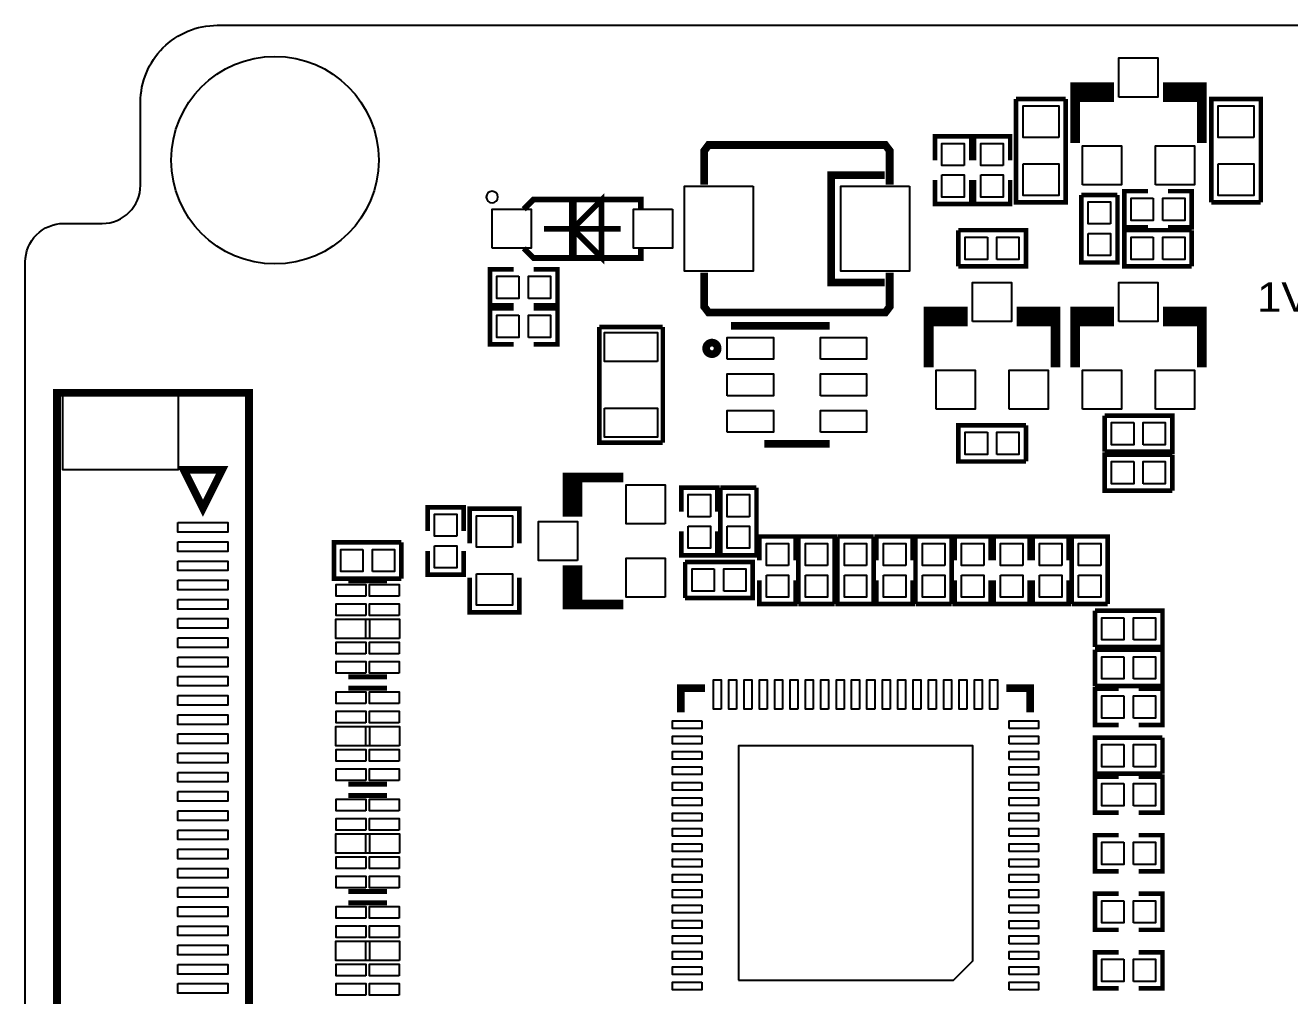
# Model space of a CAD drawing. Extents: x 52.3 to 120.3, y -19.9 to 25.6.
# Drawn here: x 52.3 to 85.22, y 0.36 to 25.62 of the extents above; entities that cross this region are included whole.
import ezdxf

# ---------------------------------------------------------------- set-up
doc = ezdxf.new("R2010")
doc.units = 0
for name, color, linetype in [('OUTLINE', 7, 'CONTINUOUS'), ('SILKSCREEN_TOP', 7, 'CONTINUOUS'), ('SOLDERMASK_BOTTOM', 94, 'CONTINUOUS'), ('SOLDERMASK_TOP', 94, 'CONTINUOUS')]:
    doc.layers.add(name, color=color, linetype=linetype)

msp = doc.modelspace()

# ---------------------------------------------------------------- linework, layer by layer
at = {"layer": 'OUTLINE'}
msp.add_lwpolyline([(52.30114, 19.4564, -0.414475), (53.3019, 20.45716), (54.30012, 20.45716, 0.41415), (55.30088, 21.45538), (55.30088, 23.61438, -0.414271), (57.29986, 25.6159), (118.3005, 25.6159, -0.414245), (120.29948, 23.61438), (120.29948, 21.10486), (120.29948, -17.40408, -0.414015), (118.3005, -19.40306), (116.79936, -19.40306), (57.29986, -19.40306, -0.414042), (55.30088, -17.40408), (55.30088, -15.24508, 0.414608), (54.30012, -14.24432), (53.3019, -14.24432, -0.414761), (52.30114, -13.24356)], format="xyb", close=True, dxfattribs=at)
at = {"layer": 'SILKSCREEN_TOP'}
for points, const_width in [([(79.629, 23.749), (80.518, 23.749), (80.518, 24.003), (79.629, 24.003), (79.629, 22.5552)], 0.254), ([(82.931, 23.749), (82.042, 23.749), (82.042, 24.003), (82.931, 24.003), (82.931, 22.5552)], 0.254), ([(78.09484, 23.6982), (78.09484, 21.0058), (79.38516, 21.0058), (79.38516, 23.6982)], 0.11938), ([(78.09484, 23.6982), (79.38516, 23.6982)], 0.11938), ([(84.46516, 21.0058), (84.46516, 23.6982), (83.17484, 23.6982), (83.17484, 21.0058)], 0.11938), ([(76.9239, 22.10308), (76.9239, 22.72284), (75.9841, 22.72284), (75.9841, 22.10308)], 0.11938), ([(77.9399, 22.10308), (77.9399, 22.72284), (77.0001, 22.72284), (77.0001, 22.10308)], 0.11938), ([(69.977, 21.463), (69.977, 22.352), (70.08876, 22.49932), (74.69124, 22.49932), (74.803, 22.352), (74.803, 21.463)], 0.20066), ([(74.676, 18.923), (73.279, 18.923), (73.279, 21.717), (74.676, 21.717)], 0.20066), ([(76.9239, 21.58492), (76.9239, 20.96516), (75.9841, 20.96516), (75.9841, 21.58492)], 0.11938), ([(77.9399, 21.58492), (77.9399, 20.96516), (77.0001, 20.96516), (77.0001, 21.58492)], 0.11938), ([(68.326, 20.828), (68.326, 21.082), (65.532, 21.082), (65.278, 20.828)], 0.1524), ([(66.55308, 19.5707), (66.55308, 21.0693)], 0.20066), ([(66.55308, 20.32), (67.30238, 21.0693), (67.30238, 19.5707), (66.55308, 20.32)], 0.14986), ([(80.7339, 21.19884), (79.7941, 21.19884)], 0.11938), ([(80.7339, 21.19884), (80.7339, 19.44116), (79.7941, 19.44116), (79.7941, 21.19884)], 0.11938), ([(81.52892, 21.2979), (80.90916, 21.2979), (80.90916, 20.3581), (81.52892, 20.3581)], 0.11938), ([(82.04708, 21.2979), (82.66684, 21.2979), (82.66684, 20.3581), (82.04708, 20.3581)], 0.11938), ([(84.46516, 21.0058), (83.17484, 21.0058)], 0.11938), ([(65.80124, 20.32), (67.80276, 20.32)], 0.14986), ([(76.59116, 20.2819), (76.59116, 19.3421)], 0.11938), ([(76.59116, 20.2819), (78.34884, 20.2819), (78.34884, 19.3421), (76.59116, 19.3421)], 0.11938), ([(82.66684, 19.3421), (80.90916, 19.3421), (80.90916, 20.2819), (82.66684, 20.2819)], 0.11938), ([(82.66684, 19.3421), (82.66684, 20.2819)], 0.11938), ([(65.278, 19.812), (65.532, 19.558), (68.326, 19.558), (68.326, 19.812)], 0.1524), ([(65.01892, 18.3261), (64.39916, 18.3261), (64.39916, 19.2659), (65.01892, 19.2659)], 0.11938), ([(65.53708, 18.3261), (66.15684, 18.3261), (66.15684, 19.2659), (65.53708, 19.2659)], 0.11938), ([(69.977, 19.177), (69.977, 18.288), (70.08876, 18.14068), (74.69124, 18.14068), (74.803, 18.288), (74.803, 19.177)], 0.20066), ([(65.01892, 17.3101), (64.39916, 17.3101), (64.39916, 18.2499), (65.01892, 18.2499)], 0.11938), ([(65.53708, 17.3101), (66.15684, 17.3101), (66.15684, 18.2499), (65.53708, 18.2499)], 0.11938), ([(75.819, 17.907), (76.708, 17.907), (76.708, 18.161), (75.819, 18.161), (75.819, 16.7132)], 0.254), ([(79.121, 17.907), (78.232, 17.907), (78.232, 18.161), (79.121, 18.161), (79.121, 16.7132)], 0.254), ([(79.629, 17.907), (80.518, 17.907), (80.518, 18.161), (79.629, 18.161), (79.629, 16.7132)], 0.254), ([(82.931, 17.907), (82.042, 17.907), (82.042, 18.161), (82.931, 18.161), (82.931, 16.7132)], 0.254), ([(67.2465, 17.76222), (67.2465, 14.74978), (68.8975, 14.74978)], 0.11938), ([(68.8975, 17.76222), (67.2465, 17.76222)], 0.11938), ([(68.8975, 14.74978), (68.8975, 17.76222)], 0.11938), ([(70.6755, 17.79016), (73.2409, 17.79016)], 0.20066), ([(53.12664, 16.04518), (58.12536, 16.04518), (58.12536, -10.45464), (53.12664, -10.45464), (53.12664, 16.04518)], 0.20066), ([(80.40116, 15.4559), (80.40116, 14.5161)], 0.11938), ([(80.40116, 15.4559), (82.15884, 15.4559), (82.15884, 14.5161), (80.40116, 14.5161)], 0.11938), ([(78.34884, 14.2621), (76.59116, 14.2621), (76.59116, 15.2019), (78.34884, 15.2019)], 0.11938), ([(78.34884, 14.2621), (78.34884, 15.2019)], 0.11938), ([(71.5391, 14.72184), (73.2409, 14.72184)], 0.20066), ([(82.15884, 13.5001), (80.40116, 13.5001), (80.40116, 14.4399), (82.15884, 14.4399)], 0.11938), ([(82.15884, 13.5001), (82.15884, 14.4399)], 0.11938), ([(56.92648, 13.04544), (57.42686, 14.0462), (56.4261, 14.0462), (56.92648, 13.04544)], 0.20066), ([(66.675, 13.843), (66.675, 12.954), (66.421, 12.954), (66.421, 13.843), (67.8688, 13.843)], 0.254), ([(69.3801, 12.95908), (69.3801, 13.57884), (70.3199, 13.57884), (70.3199, 12.95908)], 0.11938), ([(71.3359, 13.57884), (70.3961, 13.57884)], 0.11938), ([(71.3359, 13.57884), (71.3359, 11.82116), (70.3961, 11.82116), (70.3961, 13.57884)], 0.11938), ([(62.7761, 12.45108), (62.7761, 13.07084), (63.7159, 13.07084), (63.7159, 12.45108)], 0.11938), ([(63.87084, 12.13104), (63.87084, 13.0302), (65.16116, 13.0302), (65.16116, 12.13104)], 0.11938), ([(62.09284, 11.2141), (60.33516, 11.2141), (60.33516, 12.1539), (62.09284, 12.1539)], 0.11938), ([(62.09284, 11.2141), (62.09284, 12.1539)], 0.11938), ([(69.3801, 12.44092), (69.3801, 11.82116), (70.3199, 11.82116), (70.3199, 12.44092)], 0.11938), ([(72.3519, 11.68908), (72.3519, 12.30884), (71.4121, 12.30884), (71.4121, 11.68908)], 0.11938), ([(72.4281, 10.55116), (72.4281, 12.30884), (73.3679, 12.30884), (73.3679, 10.55116)], 0.11938), ([(74.3839, 12.30884), (73.4441, 12.30884)], 0.11938), ([(74.3839, 12.30884), (74.3839, 10.55116), (73.4441, 10.55116), (73.4441, 12.30884)], 0.11938), ([(75.3999, 11.68908), (75.3999, 12.30884), (74.4601, 12.30884), (74.4601, 11.68908)], 0.11938), ([(75.4761, 10.55116), (75.4761, 12.30884), (76.4159, 12.30884), (76.4159, 10.55116)], 0.11938), ([(77.4319, 11.68908), (77.4319, 12.30884), (76.4921, 12.30884), (76.4921, 11.68908)], 0.11938), ([(78.4479, 11.68908), (78.4479, 12.30884), (77.5081, 12.30884), (77.5081, 11.68908)], 0.11938), ([(79.4639, 11.68908), (79.4639, 12.30884), (78.5241, 12.30884), (78.5241, 11.68908)], 0.11938), ([(79.5401, 10.55116), (79.5401, 12.30884), (80.4799, 12.30884), (80.4799, 10.55116)], 0.11938), ([(62.7761, 11.93292), (62.7761, 11.31316), (63.7159, 11.31316), (63.7159, 11.93292)], 0.11938), ([(66.675, 10.541), (66.675, 11.43), (66.421, 11.43), (66.421, 10.541), (67.8688, 10.541)], 0.254), ([(69.47916, 11.6459), (69.47916, 10.7061)], 0.11938), ([(69.47916, 11.6459), (71.23684, 11.6459), (71.23684, 10.7061), (69.47916, 10.7061)], 0.11938), ([(60.71362, 11.15568), (61.71438, 11.15568)], 0.127), ([(63.87084, 11.23696), (63.87084, 10.3378), (65.16116, 10.3378), (65.16116, 11.23696)], 0.11938), ([(72.3519, 11.17092), (72.3519, 10.55116), (71.4121, 10.55116), (71.4121, 11.17092)], 0.11938), ([(75.3999, 11.17092), (75.3999, 10.55116), (74.4601, 10.55116), (74.4601, 11.17092)], 0.11938), ([(77.4319, 11.17092), (77.4319, 10.55116), (76.4921, 10.55116), (76.4921, 11.17092)], 0.11938), ([(78.4479, 11.17092), (78.4479, 10.55116), (77.5081, 10.55116), (77.5081, 11.17092)], 0.11938), ([(79.4639, 11.17092), (79.4639, 10.55116), (78.5241, 10.55116), (78.5241, 11.17092)], 0.11938), ([(72.4281, 10.55116), (73.3679, 10.55116)], 0.11938), ([(75.4761, 10.55116), (76.4159, 10.55116)], 0.11938), ([(79.5401, 10.55116), (80.4799, 10.55116)], 0.11938), ([(80.14716, 10.3759), (80.14716, 9.4361)], 0.11938), ([(80.14716, 10.3759), (81.90484, 10.3759), (81.90484, 9.4361), (80.14716, 9.4361)], 0.11938), ([(80.14716, 9.3599), (80.14716, 8.4201)], 0.11938), ([(80.14716, 9.3599), (81.90484, 9.3599), (81.90484, 8.4201), (80.14716, 8.4201)], 0.11938), ([(60.71362, 8.65632), (61.71438, 8.65632)], 0.127), ([(60.71362, 8.36168), (61.71438, 8.36168)], 0.127), ([(69.36486, 7.73176), (69.36486, 8.35914), (69.99224, 8.35914)], 0.20066), ([(78.46314, 7.73176), (78.46314, 8.35914), (77.83576, 8.35914)], 0.20066), ([(80.76692, 7.4041), (80.14716, 7.4041), (80.14716, 8.3439), (80.76692, 8.3439)], 0.11938), ([(81.28508, 7.4041), (81.90484, 7.4041), (81.90484, 8.3439), (81.28508, 8.3439)], 0.11938), ([(81.90484, 6.1341), (80.14716, 6.1341), (80.14716, 7.0739), (81.90484, 7.0739)], 0.11938), ([(81.90484, 6.1341), (81.90484, 7.0739)], 0.11938), ([(60.71362, 5.86232), (61.71438, 5.86232)], 0.127), ([(80.76692, 5.1181), (80.14716, 5.1181), (80.14716, 6.0579), (80.76692, 6.0579)], 0.11938), ([(81.28508, 5.1181), (81.90484, 5.1181), (81.90484, 6.0579), (81.28508, 6.0579)], 0.11938), ([(60.71362, 5.56768), (61.71438, 5.56768)], 0.127), ([(80.76692, 3.5941), (80.14716, 3.5941), (80.14716, 4.5339), (80.76692, 4.5339)], 0.11938), ([(81.28508, 3.5941), (81.90484, 3.5941), (81.90484, 4.5339), (81.28508, 4.5339)], 0.11938), ([(60.71362, 3.06832), (61.71438, 3.06832)], 0.127), ([(80.76692, 2.0701), (80.14716, 2.0701), (80.14716, 3.0099), (80.76692, 3.0099)], 0.11938), ([(81.28508, 2.0701), (81.90484, 2.0701), (81.90484, 3.0099), (81.28508, 3.0099)], 0.11938), ([(60.71362, 2.77368), (61.71438, 2.77368)], 0.127), ([(80.76692, 0.5461), (80.14716, 0.5461), (80.14716, 1.4859), (80.76692, 1.4859)], 0.11938), ([(81.28508, 0.5461), (81.90484, 0.5461), (81.90484, 1.4859), (81.28508, 1.4859)], 0.11938)]:
    msp.add_lwpolyline(points, dxfattribs=dict(at, const_width=const_width))
msp.add_lwpolyline([(64.60236, 21.1455, 1), (64.30164, 21.1445, 1)], format="xyb", close=True, dxfattribs=at)
at = {"layer": 'SILKSCREEN_TOP', "const_width": 0.20066}
msp.add_lwpolyline([(70.32498, 17.20596, 1.000267), (70.02526, 17.20596, 0.999733), (70.32498, 17.20596)], format="xyb", dxfattribs=at)
at = {"layer": 'SOLDERMASK_BOTTOM'}
msp.add_circle((58.801, 22.10562), 2.70002, dxfattribs=at)
at = {"layer": 'SOLDERMASK_TOP'}
for points in [[(80.772, 23.749), (80.772, 24.765), (81.788, 24.765), (81.788, 23.749)], [(79.20482, 22.69617), (78.27518, 22.69617), (78.27518, 23.51659), (79.20482, 23.51659)], [(84.28482, 22.69617), (83.35518, 22.69617), (83.35518, 23.51659), (84.28482, 23.51659)], [(76.74356, 21.96846), (76.16444, 21.96846), (76.16444, 22.5425), (76.74356, 22.5425)], [(77.75956, 21.96846), (77.18044, 21.96846), (77.18044, 22.5425), (77.75956, 22.5425)], [(79.8195, 21.463), (79.8195, 22.479), (80.8355, 22.479), (80.8355, 21.463)], [(81.7245, 21.463), (81.7245, 22.479), (82.7405, 22.479), (82.7405, 21.463)], [(78.27518, 22.00783), (79.20482, 22.00783), (79.20482, 21.18741), (78.27518, 21.18741)], [(83.35518, 22.00783), (84.28482, 22.00783), (84.28482, 21.18741), (83.35518, 21.18741)], [(71.25081, 21.4249), (71.25081, 19.2151), (69.46011, 19.2151), (69.46011, 21.4249)], [(75.31989, 21.4249), (75.31989, 19.2151), (73.52919, 19.2151), (73.52919, 21.4249)], [(76.16444, 21.71954), (76.74356, 21.71954), (76.74356, 21.1455), (76.16444, 21.1455)], [(77.18044, 21.71954), (77.75956, 21.71954), (77.75956, 21.1455), (77.18044, 21.1455)], [(81.66354, 21.11756), (81.66354, 20.53844), (81.0895, 20.53844), (81.0895, 21.11756)], [(81.91246, 20.53844), (81.91246, 21.11756), (82.4865, 21.11756), (82.4865, 20.53844)], [(64.45758, 19.812), (64.45758, 20.828), (65.47358, 20.828), (65.47358, 19.812)], [(69.14642, 20.828), (69.14642, 19.812), (68.13042, 19.812), (68.13042, 20.828)], [(80.55356, 20.44446), (79.97444, 20.44446), (79.97444, 21.0185), (80.55356, 21.0185)], [(77.34554, 20.10156), (77.34554, 19.52244), (76.7715, 19.52244), (76.7715, 20.10156)], [(77.59446, 19.52244), (77.59446, 20.10156), (78.1685, 20.10156), (78.1685, 19.52244)], [(79.97444, 20.19554), (80.55356, 20.19554), (80.55356, 19.6215), (79.97444, 19.6215)], [(81.66354, 20.10156), (81.66354, 19.52244), (81.0895, 19.52244), (81.0895, 20.10156)], [(81.91246, 19.52244), (81.91246, 20.10156), (82.4865, 20.10156), (82.4865, 19.52244)], [(65.15354, 19.08556), (65.15354, 18.50644), (64.5795, 18.50644), (64.5795, 19.08556)], [(65.40246, 18.50644), (65.40246, 19.08556), (65.9765, 19.08556), (65.9765, 18.50644)], [(76.962, 17.907), (76.962, 18.923), (77.978, 18.923), (77.978, 17.907)], [(80.772, 17.907), (80.772, 18.923), (81.788, 18.923), (81.788, 17.907)], [(65.15354, 18.06956), (65.15354, 17.49044), (64.5795, 17.49044), (64.5795, 18.06956)], [(65.40246, 17.49044), (65.40246, 18.06956), (65.9765, 18.06956), (65.9765, 17.49044)], [(68.76161, 16.86179), (67.38239, 16.86179), (67.38239, 17.62125), (68.76161, 17.62125)], [(70.57644, 16.92148), (70.57644, 17.49044), (71.77532, 17.49044), (71.77532, 16.92148)], [(73.00468, 16.92148), (73.00468, 17.49044), (74.20356, 17.49044), (74.20356, 16.92148)], [(70.57644, 15.97152), (70.57644, 16.54048), (71.77532, 16.54048), (71.77532, 15.97152)], [(73.00468, 15.97152), (73.00468, 16.54048), (74.20356, 16.54048), (74.20356, 15.97152)], [(76.0095, 15.621), (76.0095, 16.637), (77.0255, 16.637), (77.0255, 15.621)], [(77.9145, 15.621), (77.9145, 16.637), (78.9305, 16.637), (78.9305, 15.621)], [(79.8195, 15.621), (79.8195, 16.637), (80.8355, 16.637), (80.8355, 15.621)], [(81.7245, 15.621), (81.7245, 16.637), (82.7405, 16.637), (82.7405, 15.621)], [(53.27777, 16.04391), (56.27751, 16.04391), (56.27751, 14.04493), (53.27777, 14.04493)], [(67.38239, 15.65021), (68.76161, 15.65021), (68.76161, 14.89075), (67.38239, 14.89075)], [(70.57644, 15.02156), (70.57644, 15.59052), (71.77532, 15.59052), (71.77532, 15.02156)], [(73.00468, 15.02156), (73.00468, 15.59052), (74.20356, 15.59052), (74.20356, 15.02156)], [(81.15554, 15.27556), (81.15554, 14.69644), (80.5815, 14.69644), (80.5815, 15.27556)], [(81.40446, 14.69644), (81.40446, 15.27556), (81.9785, 15.27556), (81.9785, 14.69644)], [(77.34554, 15.02156), (77.34554, 14.44244), (76.7715, 14.44244), (76.7715, 15.02156)], [(77.59446, 14.44244), (77.59446, 15.02156), (78.1685, 15.02156), (78.1685, 14.44244)], [(81.15554, 14.25956), (81.15554, 13.68044), (80.5815, 13.68044), (80.5815, 14.25956)], [(81.40446, 13.68044), (81.40446, 14.25956), (81.9785, 14.25956), (81.9785, 13.68044)], [(68.961, 12.6365), (67.945, 12.6365), (67.945, 13.6525), (68.961, 13.6525)], [(70.13956, 12.82446), (69.56044, 12.82446), (69.56044, 13.3985), (70.13956, 13.3985)], [(71.15556, 12.82446), (70.57644, 12.82446), (70.57644, 13.3985), (71.15556, 13.3985)], [(63.53556, 12.31646), (62.95644, 12.31646), (62.95644, 12.8905), (63.53556, 12.8905)], [(64.98082, 12.02817), (64.05118, 12.02817), (64.05118, 12.84859), (64.98082, 12.84859)], [(56.27624, 12.66952), (57.57672, 12.66952), (57.57672, 12.4206), (56.27624, 12.4206)], [(66.675, 11.684), (65.659, 11.684), (65.659, 12.7), (66.675, 12.7)], [(69.56044, 12.57554), (70.13956, 12.57554), (70.13956, 12.0015), (69.56044, 12.0015)], [(70.57644, 12.57554), (71.15556, 12.57554), (71.15556, 12.0015), (70.57644, 12.0015)], [(56.27624, 12.16914), (57.57672, 12.16914), (57.57672, 11.92022), (56.27624, 11.92022)], [(61.08954, 11.97356), (61.08954, 11.39444), (60.5155, 11.39444), (60.5155, 11.97356)], [(61.33846, 11.39444), (61.33846, 11.97356), (61.9125, 11.97356), (61.9125, 11.39444)], [(62.95644, 12.06754), (63.53556, 12.06754), (63.53556, 11.4935), (62.95644, 11.4935)], [(72.17156, 11.55446), (71.59244, 11.55446), (71.59244, 12.1285), (72.17156, 12.1285)], [(73.18756, 11.55446), (72.60844, 11.55446), (72.60844, 12.1285), (73.18756, 12.1285)], [(74.20356, 11.55446), (73.62444, 11.55446), (73.62444, 12.1285), (74.20356, 12.1285)], [(75.21956, 11.55446), (74.64044, 11.55446), (74.64044, 12.1285), (75.21956, 12.1285)], [(76.23556, 11.55446), (75.65644, 11.55446), (75.65644, 12.1285), (76.23556, 12.1285)], [(77.25156, 11.55446), (76.67244, 11.55446), (76.67244, 12.1285), (77.25156, 12.1285)], [(78.26756, 11.55446), (77.68844, 11.55446), (77.68844, 12.1285), (78.26756, 12.1285)], [(79.28356, 11.55446), (78.70444, 11.55446), (78.70444, 12.1285), (79.28356, 12.1285)], [(80.29956, 11.55446), (79.72044, 11.55446), (79.72044, 12.1285), (80.29956, 12.1285)], [(56.27624, 11.66876), (57.57672, 11.66876), (57.57672, 11.41984), (56.27624, 11.41984)], [(68.961, 10.7315), (67.945, 10.7315), (67.945, 11.7475), (68.961, 11.7475)], [(64.05118, 11.33983), (64.98082, 11.33983), (64.98082, 10.51941), (64.05118, 10.51941)], [(70.23354, 11.46556), (70.23354, 10.88644), (69.6595, 10.88644), (69.6595, 11.46556)], [(70.48246, 10.88644), (70.48246, 11.46556), (71.0565, 11.46556), (71.0565, 10.88644)], [(71.59244, 11.30554), (72.17156, 11.30554), (72.17156, 10.7315), (71.59244, 10.7315)], [(72.60844, 11.30554), (73.18756, 11.30554), (73.18756, 10.7315), (72.60844, 10.7315)], [(73.62444, 11.30554), (74.20356, 11.30554), (74.20356, 10.7315), (73.62444, 10.7315)], [(74.64044, 11.30554), (75.21956, 11.30554), (75.21956, 10.7315), (74.64044, 10.7315)], [(75.65644, 11.30554), (76.23556, 11.30554), (76.23556, 10.7315), (75.65644, 10.7315)], [(76.67244, 11.30554), (77.25156, 11.30554), (77.25156, 10.7315), (76.67244, 10.7315)], [(77.68844, 11.30554), (78.26756, 11.30554), (78.26756, 10.7315), (77.68844, 10.7315)], [(78.70444, 11.30554), (79.28356, 11.30554), (79.28356, 10.7315), (78.70444, 10.7315)], [(79.72044, 11.30554), (80.29956, 11.30554), (80.29956, 10.7315), (79.72044, 10.7315)], [(56.27624, 11.16838), (57.57672, 11.16838), (57.57672, 10.91946), (56.27624, 10.91946)], [(61.16447, 10.7569), (60.38977, 10.7569), (60.38977, 11.05662), (61.16447, 11.05662)], [(62.03823, 10.7569), (61.26353, 10.7569), (61.26353, 11.05662), (62.03823, 11.05662)], [(56.27624, 10.67054), (57.57672, 10.67054), (57.57672, 10.42162), (56.27624, 10.42162)], [(61.16447, 10.25652), (60.38977, 10.25652), (60.38977, 10.55624), (61.16447, 10.55624)], [(62.03823, 10.25652), (61.26353, 10.25652), (61.26353, 10.55624), (62.03823, 10.55624)], [(56.27624, 10.17016), (57.57672, 10.17016), (57.57672, 9.92124), (56.27624, 9.92124)], [(61.26226, 9.65581), (60.3885, 9.65581), (60.3885, 10.15619), (61.26226, 10.15619)], [(62.0395, 9.65581), (61.16574, 9.65581), (61.16574, 10.15619), (62.0395, 10.15619)], [(80.90154, 10.19556), (80.90154, 9.61644), (80.3275, 9.61644), (80.3275, 10.19556)], [(81.15046, 9.61644), (81.15046, 10.19556), (81.7245, 10.19556), (81.7245, 9.61644)], [(56.27624, 9.66978), (57.57672, 9.66978), (57.57672, 9.42086), (56.27624, 9.42086)], [(61.16447, 9.25576), (60.38977, 9.25576), (60.38977, 9.55548), (61.16447, 9.55548)], [(62.03823, 9.25576), (61.26353, 9.25576), (61.26353, 9.55548), (62.03823, 9.55548)], [(56.27624, 9.1694), (57.57672, 9.1694), (57.57672, 8.92048), (56.27624, 8.92048)], [(61.16447, 8.75538), (60.38977, 8.75538), (60.38977, 9.0551), (61.16447, 9.0551)], [(62.03823, 8.75538), (61.26353, 8.75538), (61.26353, 9.0551), (62.03823, 9.0551)], [(80.90154, 9.17956), (80.90154, 8.60044), (80.3275, 8.60044), (80.3275, 9.17956)], [(81.15046, 8.60044), (81.15046, 9.17956), (81.7245, 9.17956), (81.7245, 8.60044)], [(56.27624, 8.66902), (57.57672, 8.66902), (57.57672, 8.4201), (56.27624, 8.4201)], [(70.41515, 7.81431), (70.21449, 7.81431), (70.21449, 8.57377), (70.41515, 8.57377)], [(70.81393, 7.81431), (70.61327, 7.81431), (70.61327, 8.57377), (70.81393, 8.57377)], [(71.21525, 7.81431), (71.01459, 7.81431), (71.01459, 8.57377), (71.21525, 8.57377)], [(71.61403, 7.81431), (71.41337, 7.81431), (71.41337, 8.57377), (71.61403, 8.57377)], [(72.01535, 7.81431), (71.81469, 7.81431), (71.81469, 8.57377), (72.01535, 8.57377)], [(72.41413, 7.81431), (72.21347, 7.81431), (72.21347, 8.57377), (72.41413, 8.57377)], [(72.81545, 7.81431), (72.61479, 7.81431), (72.61479, 8.57377), (72.81545, 8.57377)], [(73.21423, 7.81431), (73.01357, 7.81431), (73.01357, 8.57377), (73.21423, 8.57377)], [(73.61555, 7.81431), (73.41489, 7.81431), (73.41489, 8.57377), (73.61555, 8.57377)], [(74.01433, 7.81431), (73.81367, 7.81431), (73.81367, 8.57377), (74.01433, 8.57377)], [(74.41311, 7.81431), (74.21245, 7.81431), (74.21245, 8.57377), (74.41311, 8.57377)], [(74.81443, 7.81431), (74.61377, 7.81431), (74.61377, 8.57377), (74.81443, 8.57377)], [(75.21321, 7.81431), (75.01255, 7.81431), (75.01255, 8.57377), (75.21321, 8.57377)], [(75.61453, 7.81431), (75.41387, 7.81431), (75.41387, 8.57377), (75.61453, 8.57377)], [(76.01331, 7.81431), (75.81265, 7.81431), (75.81265, 8.57377), (76.01331, 8.57377)], [(76.41463, 7.81431), (76.21397, 7.81431), (76.21397, 8.57377), (76.41463, 8.57377)], [(76.81341, 7.81431), (76.61275, 7.81431), (76.61275, 8.57377), (76.81341, 8.57377)], [(77.21473, 7.81431), (77.01407, 7.81431), (77.01407, 8.57377), (77.21473, 8.57377)], [(77.61351, 7.81431), (77.41285, 7.81431), (77.41285, 8.57377), (77.61351, 8.57377)], [(61.16447, 7.9629), (60.38977, 7.9629), (60.38977, 8.26262), (61.16447, 8.26262)], [(62.03823, 7.9629), (61.26353, 7.9629), (61.26353, 8.26262), (62.03823, 8.26262)], [(56.27624, 8.16864), (57.57672, 8.16864), (57.57672, 7.91972), (56.27624, 7.91972)], [(80.90154, 8.16356), (80.90154, 7.58444), (80.3275, 7.58444), (80.3275, 8.16356)], [(81.15046, 7.58444), (81.15046, 8.16356), (81.7245, 8.16356), (81.7245, 7.58444)], [(56.27624, 7.66826), (57.57672, 7.66826), (57.57672, 7.41934), (56.27624, 7.41934)], [(61.16447, 7.46252), (60.38977, 7.46252), (60.38977, 7.76224), (61.16447, 7.76224)], [(62.03823, 7.46252), (61.26353, 7.46252), (61.26353, 7.76224), (62.03823, 7.76224)], [(61.26226, 6.86181), (60.3885, 6.86181), (60.3885, 7.36219), (61.26226, 7.36219)], [(62.0395, 6.86181), (61.16574, 6.86181), (61.16574, 7.36219), (62.0395, 7.36219)], [(69.90969, 7.50951), (69.90969, 7.30885), (69.15023, 7.30885), (69.15023, 7.50951)], [(77.91704, 7.30758), (77.91704, 7.50824), (78.6765, 7.50824), (78.6765, 7.30758)], [(56.27624, 7.17042), (57.57672, 7.17042), (57.57672, 6.9215), (56.27624, 6.9215)], [(69.90969, 7.11073), (69.90969, 6.91007), (69.15023, 6.91007), (69.15023, 7.11073)], [(77.91704, 6.9088), (77.91704, 7.10946), (78.6765, 7.10946), (78.6765, 6.9088)], [(56.27624, 6.67004), (57.57672, 6.67004), (57.57672, 6.42112), (56.27624, 6.42112)], [(61.16447, 6.46176), (60.38977, 6.46176), (60.38977, 6.76148), (61.16447, 6.76148)], [(62.03823, 6.46176), (61.26353, 6.46176), (61.26353, 6.76148), (62.03823, 6.76148)], [(69.90969, 6.70941), (69.90969, 6.50875), (69.15023, 6.50875), (69.15023, 6.70941)], [(70.86346, 0.75946), (76.46416, 0.75946), (76.96454, 1.25984), (76.96454, 6.86054), (70.86346, 6.86054)], [(77.91704, 6.50748), (77.91704, 6.70814), (78.6765, 6.70814), (78.6765, 6.50748)], [(80.90154, 6.89356), (80.90154, 6.31444), (80.3275, 6.31444), (80.3275, 6.89356)], [(81.15046, 6.31444), (81.15046, 6.89356), (81.7245, 6.89356), (81.7245, 6.31444)], [(61.16447, 5.96138), (60.38977, 5.96138), (60.38977, 6.2611), (61.16447, 6.2611)], [(62.03823, 5.96138), (61.26353, 5.96138), (61.26353, 6.2611), (62.03823, 6.2611)], [(69.90969, 6.31063), (69.90969, 6.10997), (69.15023, 6.10997), (69.15023, 6.31063)], [(77.91704, 6.1087), (77.91704, 6.30936), (78.6765, 6.30936), (78.6765, 6.1087)], [(56.27624, 6.16966), (57.57672, 6.16966), (57.57672, 5.92074), (56.27624, 5.92074)], [(56.27624, 5.66928), (57.57672, 5.66928), (57.57672, 5.42036), (56.27624, 5.42036)], [(69.90969, 5.90931), (69.90969, 5.70865), (69.15023, 5.70865), (69.15023, 5.90931)], [(77.91704, 5.70738), (77.91704, 5.90804), (78.6765, 5.90804), (78.6765, 5.70738)], [(80.90154, 5.87756), (80.90154, 5.29844), (80.3275, 5.29844), (80.3275, 5.87756)], [(81.15046, 5.29844), (81.15046, 5.87756), (81.7245, 5.87756), (81.7245, 5.29844)], [(61.16447, 5.1689), (60.38977, 5.1689), (60.38977, 5.46862), (61.16447, 5.46862)], [(62.03823, 5.1689), (61.26353, 5.1689), (61.26353, 5.46862), (62.03823, 5.46862)], [(69.90969, 5.51053), (69.90969, 5.30987), (69.15023, 5.30987), (69.15023, 5.51053)], [(77.91704, 5.3086), (77.91704, 5.50926), (78.6765, 5.50926), (78.6765, 5.3086)], [(56.27624, 5.1689), (57.57672, 5.1689), (57.57672, 4.91998), (56.27624, 4.91998)], [(61.16447, 4.66852), (60.38977, 4.66852), (60.38977, 4.96824), (61.16447, 4.96824)], [(62.03823, 4.66852), (61.26353, 4.66852), (61.26353, 4.96824), (62.03823, 4.96824)], [(69.90969, 5.10921), (69.90969, 4.90855), (69.15023, 4.90855), (69.15023, 5.10921)], [(77.91704, 4.90728), (77.91704, 5.10794), (78.6765, 5.10794), (78.6765, 4.90728)], [(56.27624, 4.66852), (57.57672, 4.66852), (57.57672, 4.4196), (56.27624, 4.4196)], [(69.90969, 4.71043), (69.90969, 4.50977), (69.15023, 4.50977), (69.15023, 4.71043)], [(77.91704, 4.5085), (77.91704, 4.70916), (78.6765, 4.70916), (78.6765, 4.5085)], [(61.26226, 4.06781), (60.3885, 4.06781), (60.3885, 4.56819), (61.26226, 4.56819)], [(62.0395, 4.06781), (61.16574, 4.06781), (61.16574, 4.56819), (62.0395, 4.56819)], [(69.90969, 4.30911), (69.90969, 4.10845), (69.15023, 4.10845), (69.15023, 4.30911)], [(77.91704, 4.10718), (77.91704, 4.30784), (78.6765, 4.30784), (78.6765, 4.10718)], [(80.90154, 4.35356), (80.90154, 3.77444), (80.3275, 3.77444), (80.3275, 4.35356)], [(81.15046, 3.77444), (81.15046, 4.35356), (81.7245, 4.35356), (81.7245, 3.77444)], [(56.27624, 4.17068), (57.57672, 4.17068), (57.57672, 3.92176), (56.27624, 3.92176)], [(61.16447, 3.66776), (60.38977, 3.66776), (60.38977, 3.96748), (61.16447, 3.96748)], [(62.03823, 3.66776), (61.26353, 3.66776), (61.26353, 3.96748), (62.03823, 3.96748)], [(56.27624, 3.6703), (57.57672, 3.6703), (57.57672, 3.42138), (56.27624, 3.42138)], [(69.90969, 3.91033), (69.90969, 3.70967), (69.15023, 3.70967), (69.15023, 3.91033)], [(77.91704, 3.7084), (77.91704, 3.90906), (78.6765, 3.90906), (78.6765, 3.7084)], [(61.16447, 3.16738), (60.38977, 3.16738), (60.38977, 3.4671), (61.16447, 3.4671)], [(62.03823, 3.16738), (61.26353, 3.16738), (61.26353, 3.4671), (62.03823, 3.4671)], [(69.90969, 3.51155), (69.90969, 3.31089), (69.15023, 3.31089), (69.15023, 3.51155)], [(77.91704, 3.30962), (77.91704, 3.51028), (78.6765, 3.51028), (78.6765, 3.30962)], [(56.27624, 3.16992), (57.57672, 3.16992), (57.57672, 2.921), (56.27624, 2.921)], [(69.90969, 3.11023), (69.90969, 2.90957), (69.15023, 2.90957), (69.15023, 3.11023)], [(77.91704, 2.9083), (77.91704, 3.10896), (78.6765, 3.10896), (78.6765, 2.9083)], [(56.27624, 2.66954), (57.57672, 2.66954), (57.57672, 2.42062), (56.27624, 2.42062)], [(61.16447, 2.3749), (60.38977, 2.3749), (60.38977, 2.67462), (61.16447, 2.67462)], [(62.03823, 2.3749), (61.26353, 2.3749), (61.26353, 2.67462), (62.03823, 2.67462)], [(69.90969, 2.71145), (69.90969, 2.51079), (69.15023, 2.51079), (69.15023, 2.71145)], [(77.91704, 2.50952), (77.91704, 2.71018), (78.6765, 2.71018), (78.6765, 2.50952)], [(80.90154, 2.82956), (80.90154, 2.25044), (80.3275, 2.25044), (80.3275, 2.82956)], [(81.15046, 2.25044), (81.15046, 2.82956), (81.7245, 2.82956), (81.7245, 2.25044)], [(69.90969, 2.31013), (69.90969, 2.10947), (69.15023, 2.10947), (69.15023, 2.31013)], [(77.91704, 2.1082), (77.91704, 2.30886), (78.6765, 2.30886), (78.6765, 2.1082)], [(56.27624, 2.16916), (57.57672, 2.16916), (57.57672, 1.92024), (56.27624, 1.92024)], [(61.16447, 1.87452), (60.38977, 1.87452), (60.38977, 2.17424), (61.16447, 2.17424)], [(62.03823, 1.87452), (61.26353, 1.87452), (61.26353, 2.17424), (62.03823, 2.17424)], [(56.27624, 1.66878), (57.57672, 1.66878), (57.57672, 1.41986), (56.27624, 1.41986)], [(61.26226, 1.27381), (60.3885, 1.27381), (60.3885, 1.77419), (61.26226, 1.77419)], [(62.0395, 1.27381), (61.16574, 1.27381), (61.16574, 1.77419), (62.0395, 1.77419)], [(69.90969, 1.91135), (69.90969, 1.71069), (69.15023, 1.71069), (69.15023, 1.91135)], [(77.91704, 1.70942), (77.91704, 1.91008), (78.6765, 1.91008), (78.6765, 1.70942)], [(69.90969, 1.51003), (69.90969, 1.30937), (69.15023, 1.30937), (69.15023, 1.51003)], [(77.91704, 1.3081), (77.91704, 1.50876), (78.6765, 1.50876), (78.6765, 1.3081)], [(56.27624, 1.1684), (57.57672, 1.1684), (57.57672, 0.91948), (56.27624, 0.91948)], [(61.16447, 0.87376), (60.38977, 0.87376), (60.38977, 1.17348), (61.16447, 1.17348)], [(62.03823, 0.87376), (61.26353, 0.87376), (61.26353, 1.17348), (62.03823, 1.17348)], [(69.90969, 1.11125), (69.90969, 0.91059), (69.15023, 0.91059), (69.15023, 1.11125)], [(77.91704, 0.90932), (77.91704, 1.10998), (78.6765, 1.10998), (78.6765, 0.90932)], [(80.90154, 1.30556), (80.90154, 0.72644), (80.3275, 0.72644), (80.3275, 1.30556)], [(81.15046, 0.72644), (81.15046, 1.30556), (81.7245, 1.30556), (81.7245, 0.72644)], [(56.27624, 0.67056), (57.57672, 0.67056), (57.57672, 0.42164), (56.27624, 0.42164)], [(61.16447, 0.37338), (60.38977, 0.37338), (60.38977, 0.6731), (61.16447, 0.6731)], [(62.03823, 0.37338), (61.26353, 0.37338), (61.26353, 0.6731), (62.03823, 0.6731)], [(69.90969, 0.70993), (69.90969, 0.50927), (69.15023, 0.50927), (69.15023, 0.70993)], [(77.91704, 0.508), (77.91704, 0.70866), (78.6765, 0.70866), (78.6765, 0.508)]]:
    msp.add_lwpolyline(points, close=True, dxfattribs=at)
msp.add_circle((58.801, 22.10562), 2.70002, dxfattribs=at)

# ---------------------------------------------------------------- texts
at = {"layer": 'SILKSCREEN_TOP', "width": 1.116667}
msp.add_text('1V8', height=0.762, dxfattribs=at).set_placement((84.3661, 18.161))

doc.saveas('drawing.dxf')
